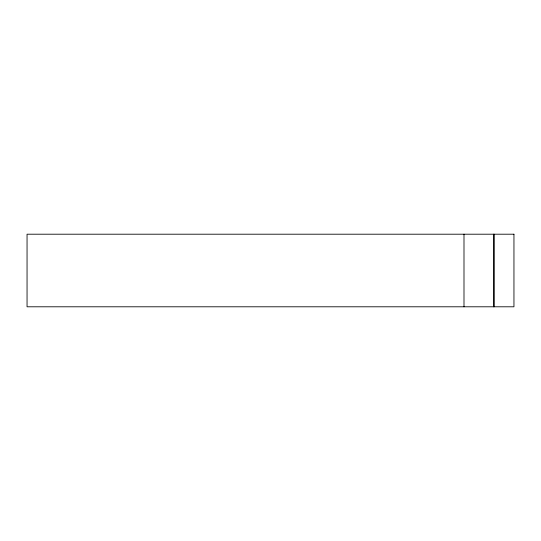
<?xml version="1.0" encoding="UTF-8"?>
<svg xmlns="http://www.w3.org/2000/svg" width="541" height="541" viewBox="0 0 541 541"><rect width="100%" height="100%" fill="white"/><g stroke="black" fill="none" stroke-linecap="round" stroke-linejoin="round"><path stroke-width="0.81" d="M494.055 234.206L494.055 306.794M493.811 234.206L493.811 306.794M463.995 234.206L463.995 306.794M513.95 234.206L27.05 234.206L27.05 306.794L513.95 306.794L513.95 234.206"/></g></svg>
